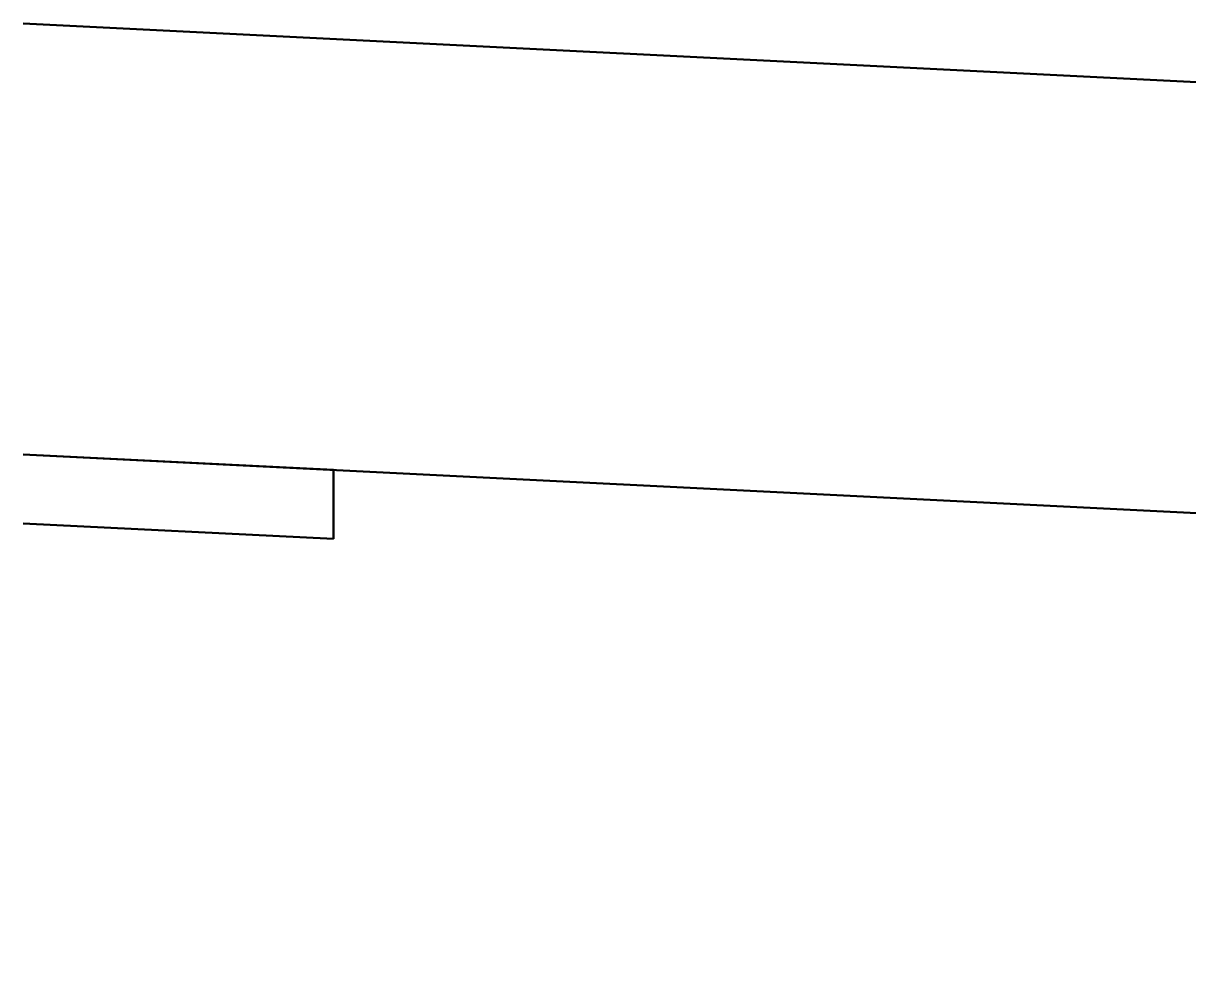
# Model space of a CAD drawing. Header units: metres. Extents: x 10 to 831, y 10 to 584.
# Drawn here: x 30 to 35.41, y 306 to 310.4 of the extents above; entities that cross this region are included whole.
import ezdxf

# ---------------------------------------------------------------- set-up
doc = ezdxf.new("R2010")
doc.units = ezdxf.units.M
doc.layers.add('CUT', color=7, linetype='Continuous', lineweight=50)
doc.layers.add('VIS', color=8, linetype='Continuous', lineweight=13)

msp = doc.modelspace()

# ---------------------------------------------------------------- linework, layer by layer
at = {"layer": 'CUT'}
for p, q in [((78, 308.002), (30, 310.402)), ((31.44, 308.33), (30, 308.402)), ((30, 308.402), (78, 306.002)), ((31.44, 308.01), (31.44, 308.33)), ((30, 308.082), (31.44, 308.01))]:
    msp.add_line(p, q, dxfattribs=at)
at = {"layer": 'VIS'}
for p, q in [((30, 310.4022), (30.0116, 310.4016)), ((30, 310.4022), (30.464, 310.3788)), ((30, 310.4022), (30.1392, 310.3952)), ((30.028, 310.4008), (30, 310.4022)), ((30, 310.4021), (30.1048, 310.3968)), ((30, 310.4021), (30.4568, 310.3792)), ((31.0344, 310.3504), (30, 310.4021)), ((30, 310.4021), (31.5024, 310.3268)), ((30, 310.4021), (30.0836, 310.398)), ((30, 310.4021), (30.1404, 310.3948)), ((30, 310.4021), (30.484, 310.378)), ((30, 310.4021), (30.0796, 310.398)), ((30, 310.402), (30.228, 310.3908)), ((30, 310.402), (30.1592, 310.394)), ((30, 310.402), (78, 308.002)), ((30.44, 310.38), (30, 310.402)), ((30, 310.402), (30.1844, 310.3928)), ((30, 310.402), (30.1756, 310.3932)), ((30, 310.402), (30.0876, 310.3976)), ((30.3028, 310.3868), (30, 310.402)), ((30, 310.402), (30.1084, 310.3964)), ((30.296, 310.3872), (30, 310.402)), ((30.3328, 310.3852), (30, 310.402)), ((30, 310.4019), (30.6624, 310.3688)), ((30, 310.4019), (30.1504, 310.3944)), ((30, 310.4019), (30.1732, 310.3932)), ((30, 310.4019), (30.0364, 310.4)), ((30, 310.4019), (30.0796, 310.398)), ((30, 310.4019), (30.0384, 310.4)), ((30, 310.4019), (30.0296, 310.4004)), ((30, 310.4019), (30.5788, 310.3732)), ((30, 310.4019), (31.1372, 310.3452)), ((30.3112, 310.3864), (30, 310.4019)), ((30, 310.4019), (30.4956, 310.3772)), ((30.0132, 310.4012), (30.2132, 310.3912)), ((30.0156, 310.4012), (31.1156, 310.3464)), ((30.0156, 310.4012), (30.4912, 310.3776)), ((30.2284, 310.3904), (30.0372, 310.4)), ((30.04, 310.4), (30.64, 310.37)), ((30.04, 310.4), (30.64, 310.37)), ((30.5556, 310.3744), (30.0476, 310.3996)), ((30.0496, 310.3996), (30.2496, 310.3896)), ((30.2868, 310.3876), (30.1008, 310.3968)), ((30.722, 310.366), (30.1324, 310.3952)), ((30.146, 310.3948), (30.342, 310.3848)), ((30.3488, 310.3844), (30.1488, 310.3944)), ((30.3508, 310.3844), (30.1532, 310.3944)), ((30.7612, 310.364), (30.162, 310.394)), ((31.1688, 310.3436), (30.1696, 310.3936)), ((30.3852, 310.3828), (30.1852, 310.3928)), ((30.3732, 310.3832), (30.1904, 310.3924)), ((30.196, 310.392), (30.3944, 310.3824)), ((30.2084, 310.3916), (30.6632, 310.3688)), ((30.2168, 310.3912), (30.7252, 310.3656)), ((30.2228, 310.3908), (30.3964, 310.382)), ((30.2284, 310.3904), (30.4192, 310.3812)), ((30.2352, 310.3904), (30.4116, 310.3816)), ((30.4552, 310.3792), (30.2552, 310.3892)), ((30.2756, 310.3884), (30.4436, 310.38)), ((30.284, 310.3876), (30.876, 310.358)), ((30.2868, 310.3876), (30.4732, 310.3784)), ((30.8852, 310.3576), (30.3008, 310.3868)), ((30.4748, 310.3784), (30.322, 310.386)), ((30.3288, 310.3856), (30.9184, 310.356)), ((30.3448, 310.3848), (30.5372, 310.3752)), ((30.346, 310.3848), (30.5268, 310.3756)), ((30.3488, 310.3844), (30.5484, 310.3744)), ((30.3508, 310.3844), (30.5484, 310.3744)), ((30.3616, 310.384), (30.5104, 310.3764)), ((30.362, 310.384), (31.3608, 310.334)), ((30.3692, 310.3836), (31.3684, 310.3336)), ((30.3732, 310.3832), (30.556, 310.3744)), ((30.382, 310.3828), (30.582, 310.3728)), ((30.3852, 310.3828), (30.5852, 310.3728)), ((30.3984, 310.382), (30.5972, 310.372)), ((30.41, 310.3816), (30.61, 310.3716)), ((30.4248, 310.3808), (30.6204, 310.3708)), ((30.5976, 310.372), (30.4248, 310.3808)), ((30.4268, 310.3808), (31.0236, 310.3508)), ((30.4304, 310.3804), (30.6248, 310.3708)), ((30.6048, 310.3716), (30.4368, 310.38)), ((30.4464, 310.3796), (30.9948, 310.3524)), ((30.4552, 310.3792), (30.6552, 310.3692)), ((30.4636, 310.3788), (30.6572, 310.3692)), ((30.4652, 310.3788), (31.4656, 310.3288)), ((30.6612, 310.3688), (30.4712, 310.3784)), ((30.4748, 310.3784), (30.6276, 310.3708)), ((30.496, 310.3772), (30.6512, 310.3696)), ((30.5016, 310.3768), (30.7008, 310.3668)), ((31.3328, 310.3352), (30.5108, 310.3764)), ((30.7204, 310.366), (30.5252, 310.3756)), ((30.5344, 310.3752), (30.7312, 310.3656)), ((30.5348, 310.3752), (30.7004, 310.3668)), ((30.5464, 310.3748), (30.7008, 310.3668)), ((30.5748, 310.3732), (30.7544, 310.3644)), ((30.5792, 310.3732), (31.6028, 310.322)), ((30.5836, 310.3728), (31.1784, 310.3432)), ((30.784, 310.3628), (30.5844, 310.3728)), ((30.5976, 310.372), (30.7704, 310.3636)), ((30.5996, 310.372), (31.1976, 310.342)), ((30.6048, 310.3716), (30.7728, 310.3632)), ((30.6188, 310.3712), (31.0984, 310.3472)), ((30.64, 310.37), (30.8308, 310.3604)), ((30.6612, 310.3688), (30.8512, 310.3596)), ((30.6752, 310.3684), (31.4968, 310.3272)), ((30.7172, 310.366), (30.9168, 310.356)), ((30.7204, 310.366), (30.916, 310.3564)), ((30.7356, 310.3652), (31.734, 310.3152)), ((30.7496, 310.3644), (30.9496, 310.3544)), ((30.948, 310.3544), (30.7696, 310.3636)), ((30.784, 310.3628), (30.984, 310.3528)), ((30.9528, 310.3544), (30.7956, 310.3624)), ((30.7988, 310.362), (31.3704, 310.3336)), ((30.9924, 310.3524), (30.8012, 310.362)), ((31.7932, 310.3124), (30.8016, 310.362)), ((30.8068, 310.3616), (31.342, 310.3348)), ((30.9668, 310.3536), (30.8084, 310.3616)), ((30.8176, 310.3612), (30.974, 310.3532)), ((31.0116, 310.3516), (30.8412, 310.36)), ((30.844, 310.3596), (31.444, 310.33)), ((31.0316, 310.3504), (30.8456, 310.3596)), ((30.85, 310.3596), (31.05, 310.3496)), ((30.8604, 310.3588), (31.0044, 310.3516)), ((30.9172, 310.356), (31.502, 310.3268)), ((30.93, 310.3556), (31.5176, 310.326)), ((30.9396, 310.3552), (31.1156, 310.3464)), ((30.9464, 310.3548), (31.544, 310.3248)), ((30.9472, 310.3548), (31.1152, 310.3464)), ((30.9476, 310.3548), (31.1092, 310.3464)), ((31.1476, 310.3448), (30.948, 310.3548)), ((30.948, 310.3544), (31.1268, 310.3456)), ((30.9528, 310.3544), (31.11, 310.3464)), ((30.9668, 310.3536), (31.1256, 310.3456)), ((31.1848, 310.3428), (30.9848, 310.3528)), ((30.9924, 310.3524), (31.1832, 310.3428)), ((31, 310.352), (31.9912, 310.3024)), ((31.0116, 310.3516), (31.1824, 310.3428)), ((31.0316, 310.3504), (31.218, 310.3412)), ((31.2552, 310.3392), (31.0552, 310.3492)), ((31.2336, 310.3404), (31.064, 310.3488)), ((31.0692, 310.3484), (31.25, 310.3396)), ((31.2696, 310.3384), (31.076, 310.348)), ((31.2888, 310.3376), (31.116, 310.3464)), ((31.1476, 310.3448), (31.3472, 310.3348)), ((31.154, 310.3444), (31.722, 310.316)), ((31.3244, 310.3356), (31.1636, 310.344)), ((31.1812, 310.3428), (31.3812, 310.3328)), ((31.1848, 310.3428), (31.7748, 310.3132)), ((31.1848, 310.3428), (31.3844, 310.3328)), ((31.1932, 310.3424), (31.392, 310.3324)), ((31.1968, 310.342), (31.3624, 310.334)), ((31.2076, 310.3416), (31.4032, 310.332)), ((31.2088, 310.3416), (31.4032, 310.332)), ((31.2128, 310.3412), (31.4128, 310.3312)), ((31.7864, 310.3128), (31.2332, 310.3404)), ((31.2336, 310.3404), (31.4028, 310.332)), ((31.2384, 310.34), (31.432, 310.3304)), ((31.3916, 310.3324), (31.2388, 310.34)), ((31.2544, 310.3392), (31.4032, 310.332)), ((31.264, 310.3388), (31.4372, 310.33)), ((31.2696, 310.3384), (31.4636, 310.3288)), ((31.2772, 310.338), (31.4484, 310.3296)), ((31.4848, 310.3276), (31.2852, 310.3376)), ((31.4692, 310.3284), (31.2864, 310.3376)), ((31.2888, 310.3376), (31.4616, 310.3288)), ((31.33, 310.3356), (32.0808, 310.298)), ((31.5364, 310.3252), (31.3388, 310.3352)), ((31.3856, 310.3328), (31.5836, 310.3228)), ((31.3916, 310.3324), (31.5448, 310.3248)), ((31.592, 310.3224), (31.3932, 310.3324)), ((31.4176, 310.3312), (31.9704, 310.3036)), ((31.4216, 310.3308), (31.6116, 310.3216)), ((31.4268, 310.3308), (33.6204, 310.2208)), ((32.0276, 310.3008), (31.4276, 310.3308)), ((31.4288, 310.3304), (31.5844, 310.3228)), ((31.436, 310.3304), (35.034, 310.1504)), ((31.4452, 310.3296), (34.3892, 310.1824)), ((31.6568, 310.3192), (31.4568, 310.3292)), ((31.8832, 310.308), (31.4588, 310.3292)), ((31.4692, 310.3284), (31.652, 310.3196)), ((31.472, 310.3284), (31.6264, 310.3208)), ((31.4848, 310.3276), (31.6844, 310.3176)), ((31.4988, 310.3272), (31.6912, 310.3176)), ((31.502, 310.3268), (32.1012, 310.2968)), ((31.5156, 310.3264), (31.7156, 310.3164)), ((31.5364, 310.3252), (31.734, 310.3152)), ((31.5456, 310.3248), (32.4208, 310.2808)), ((31.5644, 310.3236), (33.702, 310.2168)), ((31.756, 310.3144), (31.5652, 310.3236)), ((31.5716, 310.3236), (32.1712, 310.2936)), ((31.592, 310.3224), (31.7908, 310.3124)), ((31.6096, 310.3216), (32.2092, 310.2916)), ((31.6128, 310.3212), (31.7808, 310.3128)), ((31.7772, 310.3132), (31.6176, 310.3212)), ((31.6192, 310.3212), (31.7872, 310.3128)), ((31.6276, 310.3208), (32.2276, 310.2908)), ((31.652, 310.3192), (31.8316, 310.3104)), ((31.6568, 310.3192), (31.8568, 310.3092)), ((31.6628, 310.3188), (32.2628, 310.2888)), ((31.696, 310.3172), (31.8952, 310.3072)), ((31.8928, 310.3072), (31.6976, 310.3172)), ((31.716, 310.316), (31.9132, 310.3064)), ((31.7244, 310.3156), (32.1792, 310.2932)), ((31.9112, 310.3064), (31.7416, 310.3148)), ((31.9468, 310.3048), (31.7468, 310.3148)), ((31.756, 310.3144), (31.9472, 310.3048)), ((31.9184, 310.306), (31.7596, 310.314)), ((31.7732, 310.3132), (31.9712, 310.3036)), ((31.7772, 310.3132), (31.9368, 310.3052)), ((31.984, 310.3028), (31.784, 310.3128)), ((31.7864, 310.3128), (31.9772, 310.3032)), ((31.7924, 310.3124), (31.9732, 310.3032)), ((31.9796, 310.3032), (31.8072, 310.3116)), ((31.8496, 310.3096), (32.296, 310.2872)), ((32.0032, 310.302), (31.8504, 310.3096)), ((31.8588, 310.3092), (32.0244, 310.3008)), ((32.0536, 310.2992), (31.8588, 310.3092)), ((31.8632, 310.3088), (32.4552, 310.2792)), ((31.8928, 310.3072), (32.088, 310.2976)), ((31.8976, 310.3072), (32.0576, 310.2992)), ((31.9092, 310.3064), (32.4576, 310.2792)), ((31.9112, 310.3064), (32.4196, 310.2812)), ((31.9156, 310.3064), (32.0768, 310.298)), ((33.9308, 310.2056), (31.9172, 310.306)), ((31.9184, 310.306), (32.0768, 310.298)), ((31.9468, 310.3048), (32.1464, 310.2948)), ((31.9484, 310.3044), (32.148, 310.2944)), ((31.958, 310.304), (32.1312, 310.2956)), ((31.9796, 310.3032), (32.1524, 310.2944)), ((31.9808, 310.3028), (32.1804, 310.2928)), ((31.984, 310.3028), (32.184, 310.2928)), ((31.9872, 310.3028), (32.1816, 310.2928)), ((31.9964, 310.302), (32.1724, 310.2932)), ((32.0032, 310.302), (32.156, 310.2944)), ((32.0124, 310.3012), (32.2124, 310.2912)), ((32.0128, 310.3012), (32.2064, 310.2916)), ((32.0176, 310.3012), (32.6144, 310.2712)), ((32.0416, 310.3), (32.188, 310.2928)), ((32.0892, 310.2976), (32.552, 310.2744)), ((32.6864, 310.2676), (32.0968, 310.2972)), ((32.1056, 310.2968), (32.3016, 310.2868)), ((32.1784, 310.2932), (32.3768, 310.2832)), ((32.3872, 310.2828), (32.1884, 310.2924)), ((32.194, 310.2924), (32.792, 310.2624)), ((32.3756, 310.2832), (32.2052, 310.2916)), ((32.2156, 310.2912), (33.0012, 310.252)), ((32.2524, 310.2892), (33.25, 310.2396)), ((32.4556, 310.2792), (32.2556, 310.2892)), ((32.268, 310.2888), (32.4604, 310.2788)), ((32.2912, 310.2876), (32.4592, 310.2792)), ((32.2932, 310.2872), (32.8828, 310.258)), ((32.304, 310.2868), (32.8172, 310.2612)), ((43.4832, 309.728), (32.3076, 310.2868)), ((32.5476, 310.2748), (32.3504, 310.2844)), ((32.3616, 310.284), (32.5172, 310.276)), ((32.3756, 310.2832), (32.5464, 310.2748)), ((32.3792, 310.2832), (32.5356, 310.2752)), ((32.3812, 310.2828), (32.5768, 310.2732)), ((32.5652, 310.2736), (32.3824, 310.2828)), ((32.386, 310.2828), (32.5848, 310.2728)), ((32.3872, 310.2828), (32.586, 310.2728)), ((32.5524, 310.2744), (32.394, 310.2824)), ((32.444, 310.2796), (32.644, 310.2696)), ((32.4556, 310.2792), (32.6556, 310.2692)), ((32.4764, 310.278), (33.0608, 310.2488)), ((32.4924, 310.2772), (32.6916, 310.2676)), ((32.504, 310.2768), (33.0952, 310.2472)), ((32.5152, 310.2764), (32.696, 310.2672)), ((32.5208, 310.276), (32.6864, 310.2676)), ((32.7216, 310.266), (32.524, 310.2756)), ((32.54, 310.2752), (33.1376, 310.2452)), ((32.7456, 310.2648), (32.546, 310.2748)), ((32.5524, 310.2744), (32.7108, 310.2664)), ((32.5652, 310.2736), (32.748, 310.2648)), ((32.7736, 310.2632), (32.5736, 310.2732)), ((32.6264, 310.2708), (32.7728, 310.2632)), ((33.24, 310.24), (32.64, 310.27)), ((32.652, 310.2692), (32.8256, 310.2608)), ((32.8572, 310.2592), (32.6572, 310.2692)), ((32.6708, 310.2684), (32.8436, 310.26)), ((32.7004, 310.2668), (32.8768, 310.258)), ((32.7036, 310.2668), (33.2752, 310.2384)), ((32.7136, 310.2664), (32.9132, 310.2564)), ((32.7216, 310.266), (32.9192, 310.256)), ((32.7292, 310.2656), (32.9088, 310.2564)), ((32.7424, 310.2648), (32.8912, 310.2576)), ((32.7456, 310.2648), (32.9452, 310.2548)), ((32.7472, 310.2648), (32.9472, 310.2548)), ((32.758, 310.264), (33.3476, 310.2348)), ((32.9276, 310.2556), (32.7584, 310.264)), ((32.7656, 310.2636), (32.96, 310.254)), ((32.92, 310.256), (32.7672, 310.2636)), ((33.2528, 310.2392), (32.7708, 310.2636)), ((32.7736, 310.2632), (32.9732, 310.2532)), ((32.78, 310.2628), (32.98, 310.2532)), ((33.3048, 310.2368), (32.8116, 310.2616)), ((32.8316, 310.2604), (33.5824, 310.2228)), ((32.84, 310.26), (33.44, 310.23)), ((32.84, 310.26), (33.44, 310.23)), ((33.0352, 310.2504), (32.8428, 310.26)), ((32.85, 310.2596), (33.05, 310.2496)), ((32.8536, 310.2592), (33.3548, 310.2344)), ((32.8568, 310.2592), (33.0168, 310.2512)), ((32.8572, 310.2592), (33.0572, 310.2492)), ((33.0652, 310.2488), (32.8696, 310.2584)), ((32.8832, 310.258), (33.0448, 310.2496)), ((32.8892, 310.2576), (33.0852, 310.2476)), ((32.92, 310.256), (33.0728, 310.2484)), ((32.9276, 310.2556), (33.0972, 310.2472)), ((32.9324, 310.2552), (33.1236, 310.246)), ((32.9372, 310.2552), (33.6956, 310.2172)), ((32.9624, 310.254), (33.1604, 310.244)), ((32.9632, 310.254), (33.1312, 310.2456)), ((32.976, 310.2532), (33.4688, 310.2284)), ((32.9836, 310.2528), (33.1392, 310.2452)), ((33.1824, 310.2428), (32.9836, 310.2528)), ((33.2068, 310.2416), (33.0132, 310.2512)), ((33.0148, 310.2512), (33.1692, 310.2436)), ((33.1876, 310.2428), (33.0208, 310.2508)), ((33.0352, 310.2504), (33.2276, 310.2408)), ((33.0372, 310.25), (33.2296, 310.2404)), ((33.2556, 310.2392), (33.0556, 310.2492)), ((33.0652, 310.2488), (33.2604, 310.2388)), ((33.63, 310.2204), (33.0768, 310.248)), ((33.0812, 310.248), (33.2808, 310.238)), ((33.0992, 310.2472), (33.698, 310.2172)), ((33.3228, 310.236), (33.1328, 310.2452)), ((33.1732, 310.2432), (35.2188, 310.1412)), ((33.1812, 310.2428), (33.38, 310.2328)), ((33.1824, 310.2428), (33.3812, 310.2328)), ((33.2068, 310.2416), (33.4008, 310.232)), ((33.2088, 310.2416), (33.4088, 310.2316)), ((33.2116, 310.2416), (33.358, 310.234)), ((33.212, 310.2412), (33.412, 310.2312)), ((33.2384, 310.24), (33.4192, 310.2312)), ((33.2556, 310.2392), (33.4556, 310.2292)), ((33.2612, 310.2388), (33.8144, 310.2112)), ((33.304, 310.2368), (34.1956, 310.1924)), ((33.3164, 310.236), (33.4728, 310.2284)), ((33.3228, 310.236), (33.5128, 310.2264)), ((33.3376, 310.2352), (33.7844, 310.2128)), ((33.5444, 310.2248), (33.3448, 310.2348)), ((33.5036, 310.2268), (33.3452, 310.2348)), ((33.346, 310.2348), (33.5196, 310.226)), ((33.3676, 310.2336), (33.566, 310.2236)), ((33.3716, 310.2336), (33.9204, 310.206)), ((33.5312, 310.2256), (33.3784, 310.2332)), ((33.582, 310.2228), (33.382, 310.2328)), ((33.4268, 310.2308), (34.374, 310.1832)), ((34.0272, 310.2008), (33.4276, 310.2308)), ((33.6056, 310.2216), (33.436, 310.2304)), ((33.442, 310.23), (34.0344, 310.2004)), ((33.4476, 310.2296), (33.986, 310.2028)), ((33.6612, 310.2188), (33.4784, 310.228)), ((33.5036, 310.2268), (33.662, 310.2188)), ((33.5124, 310.2264), (33.712, 310.2164)), ((33.514, 310.2264), (33.6796, 310.218)), ((33.5312, 310.2256), (33.684, 310.218)), ((33.5316, 310.2256), (34.53, 310.1756)), ((33.544, 310.2248), (33.7384, 310.2152)), ((33.5444, 310.2248), (33.7444, 310.2148)), ((33.5464, 310.2248), (33.746, 310.2148)), ((33.5552, 310.2244), (33.7508, 310.2144)), ((33.7396, 310.2152), (33.5692, 310.2236)), ((33.57, 310.2236), (34.1692, 310.1936)), ((33.582, 310.2228), (33.7816, 310.2128)), ((33.6056, 310.2216), (33.7748, 310.2132)), ((33.6088, 310.2216), (34.2052, 310.1916)), ((33.6276, 310.2208), (34.2272, 310.1908)), ((33.8256, 310.2108), (33.634, 310.2204)), ((33.6352, 310.2204), (33.8032, 310.212)), ((33.6504, 310.2196), (33.8504, 310.2096)), ((33.6612, 310.2188), (33.8436, 310.21)), ((33.6632, 310.2188), (34.2636, 310.1888)), ((33.6664, 310.2188), (35.0668, 310.1488)), ((33.6728, 310.2184), (33.844, 310.2096)), ((33.686, 310.2176), (33.8832, 310.208)), ((33.6868, 310.2176), (33.886, 310.2076)), ((33.9072, 310.2068), (33.7096, 310.2164)), ((33.7396, 310.2152), (33.9104, 310.2064)), ((33.7572, 310.214), (33.9332, 310.2052)), ((34.3576, 310.184), (33.758, 310.214)), ((33.9776, 310.2032), (33.7788, 310.2132)), ((33.9824, 310.2028), (33.7828, 310.2128)), ((33.7964, 310.212), (33.9428, 310.2048)), ((33.816, 310.2112), (34.2956, 310.1872)), ((33.8256, 310.2108), (34.0168, 310.2012)), ((33.8512, 310.2096), (34.0124, 310.2012)), ((35.9408, 310.1048), (33.8708, 310.2084)), ((33.9072, 310.2068), (34.1048, 310.1968)), ((33.9164, 310.206), (34.072, 310.1984)), ((33.9404, 310.2048), (34.0948, 310.1972)), ((33.9448, 310.2048), (35.26, 310.1392)), ((33.9492, 310.2044), (34.1428, 310.1948)), ((33.958, 310.204), (34.5572, 310.174)), ((33.9616, 310.204), (34.1424, 310.1948)), ((33.966, 310.2036), (34.9648, 310.1536)), ((33.9764, 310.2032), (34.1752, 310.1932)), ((33.9776, 310.2032), (34.1764, 310.1932)), ((33.9824, 310.2028), (34.1824, 310.1928)), ((34.1648, 310.1936), (33.986, 310.2028)), ((33.996, 310.2024), (34.8708, 310.1584)), ((34.0116, 310.2016), (34.1712, 310.1936)), ((34.0352, 310.2004), (34.6196, 310.1712)), ((34.2372, 310.19), (34.042, 310.2)), ((34.044, 310.1996), (34.244, 310.1896)), ((34.0576, 310.1992), (34.2576, 310.1892)), ((34.0592, 310.1992), (36.1288, 310.0956)), ((34.2576, 310.1892), (34.0612, 310.1988)), ((34.0648, 310.1988), (34.2608, 310.1888)), ((34.0788, 310.198), (34.27, 310.1884)), ((34.2788, 310.188), (34.0792, 310.198)), ((34.1292, 310.1956), (36.5516, 310.0744)), ((34.1332, 310.1952), (34.3324, 310.1852)), ((34.3436, 310.1848), (34.144, 310.1948)), ((34.1516, 310.1944), (34.3496, 310.1844)), ((34.1608, 310.194), (34.3588, 310.184)), ((34.1648, 310.1936), (34.3432, 310.1848)), ((34.7652, 310.1636), (34.1656, 310.1936)), ((34.176, 310.1932), (34.3416, 310.1848)), ((34.3812, 310.1828), (34.1816, 310.1928)), ((34.1876, 310.1928), (34.7856, 310.1628)), ((34.1912, 310.1924), (34.3832, 310.1828)), ((34.3908, 310.1824), (34.196, 310.192)), ((34.2308, 310.1904), (34.3796, 310.1832)), ((34.2372, 310.19), (34.4328, 310.1804)), ((34.4096, 310.1816), (34.2524, 310.1892)), ((34.2576, 310.1892), (34.454, 310.1792)), ((34.2788, 310.188), (34.4784, 310.178)), ((34.448, 310.1796), (34.2952, 310.1872)), ((34.4548, 310.1792), (34.2964, 310.1872)), ((34.3072, 310.1868), (34.4752, 310.1784)), ((34.3224, 310.186), (34.5168, 310.176)), ((34.3336, 310.1852), (35.0844, 310.1476)), ((34.3376, 310.1852), (34.5332, 310.1752)), ((34.3436, 310.1848), (34.5432, 310.1748)), ((34.3452, 310.1848), (34.5452, 310.1748)), ((34.3812, 310.1828), (34.5812, 310.1728)), ((34.3816, 310.1828), (34.5276, 310.1756)), ((34.3872, 310.1828), (34.5608, 310.174)), ((34.4084, 310.1816), (35.008, 310.1516)), ((34.4096, 310.1816), (34.5668, 310.1736)), ((34.4116, 310.1816), (34.6116, 310.1716)), ((34.4156, 310.1812), (35.2016, 310.142)), ((34.448, 310.1796), (34.6008, 310.172)), ((34.4504, 310.1796), (34.6504, 310.1696)), ((34.622, 310.1708), (34.4528, 310.1792)), ((34.4536, 310.1792), (35.2116, 310.1416)), ((34.4548, 310.1792), (34.6132, 310.1712)), ((34.456, 310.1792), (34.656, 310.1692)), ((34.4616, 310.1788), (34.6376, 310.17)), ((34.4832, 310.178), (34.6824, 310.168)), ((34.4964, 310.1772), (34.9804, 310.1528)), ((34.5248, 310.1756), (34.7044, 310.1668)), ((34.5576, 310.174), (35.0204, 310.1508)), ((34.7572, 310.164), (34.5744, 310.1732)), ((34.782, 310.1628), (34.582, 310.1728)), ((34.6084, 310.1716), (35.1796, 310.1432)), ((34.622, 310.1708), (34.7916, 310.1624)), ((34.86, 310.1592), (34.6992, 310.1672)), ((34.7104, 310.1664), (34.91, 310.1564)), ((34.724, 310.166), (34.9176, 310.156)), ((34.724, 310.1656), (35.314, 310.1364)), ((34.7572, 310.164), (35.3052, 310.1368)), ((34.7752, 310.1632), (35.2548, 310.1392)), ((34.782, 310.1628), (34.9816, 310.1528)), ((35.2768, 310.138), (34.7836, 310.1628)), ((34.8344, 310.1604), (35.3832, 310.1328)), ((34.838, 310.16), (35.0036, 310.152)), ((34.8488, 310.1596), (35.0444, 310.1496)), ((34.8496, 310.1596), (35.0048, 310.1516)), ((34.868, 310.1584), (35.0652, 310.1488)), ((34.878, 310.158), (35.0344, 310.1504)), ((35.0924, 310.1472), (34.8952, 310.1572)), ((35.0592, 310.1492), (34.9064, 310.1568)), ((35.0892, 310.1476), (34.9168, 310.156)), ((35.4736, 310.1284), (34.9204, 310.156)), ((35.0888, 310.1476), (34.9304, 310.1556)), ((35.1424, 310.1448), (34.9428, 310.1548)), ((34.948, 310.1548), (35.4412, 310.13)), ((35.1444, 310.1448), (34.9504, 310.1544)), ((34.9604, 310.154), (35.1524, 310.1444)), ((34.9664, 310.1536), (35.1128, 310.1464)), ((34.9744, 310.1532), (35.5632, 310.124)), ((35.17, 310.1436), (34.9752, 310.1532)), ((34.9792, 310.1532), (35.1472, 310.1448)), ((35.1808, 310.1428), (34.9808, 310.1528)), ((35.0212, 310.1508), (35.6136, 310.1212)), ((35.24, 310.14), (35.04, 310.15)), ((35.042, 310.15), (35.2128, 310.1412)), ((35.256, 310.1392), (35.056, 310.1492)), ((35.0592, 310.1492), (35.212, 310.1412)), ((35.0812, 310.148), (35.2548, 310.1392)), ((35.0888, 310.1476), (35.2476, 310.1396)), ((35.0892, 310.1476), (35.262, 310.1388)), ((35.0924, 310.1472), (35.29, 310.1376)), ((35.0952, 310.1472), (35.2936, 310.1372)), ((35.0956, 310.1472), (35.6944, 310.1172)), ((35.1004, 310.1468), (35.2952, 310.1372)), ((35.1048, 310.1468), (35.658, 310.1192)), ((35.3072, 310.1368), (35.11, 310.1464)), ((35.1236, 310.146), (35.2724, 310.1384)), ((35.2996, 310.1372), (35.1304, 310.1456)), ((35.1424, 310.1448), (35.3424, 310.1348)), ((35.1444, 310.1448), (35.338, 310.1352)), ((36.1548, 310.0944), (35.1636, 310.144)), ((35.1692, 310.1436), (35.368, 310.1336)), ((35.3672, 310.1336), (35.1708, 310.1436)), ((35.1808, 310.1428), (35.3804, 310.1328)), ((35.1996, 310.142), (35.796, 310.112)), ((35.2116, 310.1416), (35.4112, 310.1316)), ((35.4096, 310.1316), (35.2144, 310.1412)), ((35.2252, 310.1408), (35.4164, 310.1312)), ((35.24, 310.14), (35.84, 310.11)), ((35.24, 310.14), (35.84, 310.11)), ((35.2444, 310.1396), (35.8444, 310.1096)), ((35.256, 310.1392), (35.456, 310.1292)), ((35.4448, 310.1296), (35.274, 310.1384)), ((35.2996, 310.1372), (35.4692, 310.1284)), ((35.3072, 310.1368), (35.5044, 310.1268)), ((35.3408, 310.1348), (35.5388, 310.1252)), ((35.35, 310.1344), (35.5484, 310.1244)), ((35.3616, 310.134), (36.7496, 310.0644)), ((30.428, 308.3808), (30, 308.4022)), ((30, 308.4022), (30.0832, 308.398)), ((30, 308.4022), (30.1076, 308.3968)), ((30.41, 308.3816), (30, 308.4021)), ((30.0412, 308.4), (30, 308.4021)), ((31.1632, 308.344), (30, 308.4021)), ((30.4196, 308.3812), (30, 308.4021)), ((30.7292, 308.3656), (30, 308.4021)), ((30.3616, 308.384), (30, 308.4021)), ((33.2, 308.242), (30, 308.4021)), ((30.0252, 308.4008), (30, 308.4021)), ((30.0252, 308.4008), (30, 308.4021)), ((31.44, 308.33), (30, 308.402)), ((31.44, 308.33), (30, 308.402)), ((30.3752, 308.3832), (30, 308.402)), ((30.356, 308.3844), (30, 308.402)), ((30.146, 308.3948), (30, 308.402)), ((30.9384, 308.3552), (30, 308.402)), ((30, 308.402), (78, 306.002)), ((30.44, 308.38), (30, 308.402)), ((30, 308.402), (30.0876, 308.3976)), ((30.0568, 308.3992), (30, 308.402)), ((30.0156, 308.4012), (30, 308.402)), ((30, 308.402), (30.5784, 308.3732)), ((30.4244, 308.3808), (30, 308.402)), ((30.0132, 308.4012), (30, 308.4019)), ((30.7252, 308.3656), (30, 308.4019)), ((30.7012, 308.3668), (30, 308.4019)), ((30.5924, 308.3724), (30, 308.4019)), ((30.5848, 308.3728), (30, 308.4019)), ((30.0052, 308.4016), (30, 308.4019)), ((30.4248, 308.3808), (30, 308.4019)), ((30.1568, 308.394), (30, 308.4019)), ((33.7384, 308.2152), (30, 308.4019)), ((30, 308.4019), (30.2304, 308.3904)), ((30, 308.4019), (30.0368, 308.4)), ((30.3564, 308.384), (30, 308.4018)), ((30, 308.4018), (30.556, 308.374)), ((30.5996, 308.372), (30.0016, 308.402)), ((30.0156, 308.4012), (30.1744, 308.3932)), ((30.0252, 308.4008), (30.2252, 308.3908)), ((30.0252, 308.4008), (30.2244, 308.3908)), ((30.028, 308.4004), (30.628, 308.3708)), ((30.04, 308.4), (30.64, 308.37)), ((30.04, 308.4), (30.64, 308.37)), ((30.608, 308.3716), (30.0556, 308.3992)), ((30.8148, 308.3612), (30.0568, 308.3992)), ((30.26, 308.3888), (30.0616, 308.3988)), ((30.6788, 308.368), (30.0864, 308.3976)), ((30.722, 308.366), (30.1324, 308.3952)), ((30.2864, 308.3876), (30.1404, 308.3948)), ((30.3448, 308.3848), (30.1528, 308.3944)), ((30.9584, 308.354), (30.1728, 308.3932)), ((30.3756, 308.3832), (30.1756, 308.3932)), ((31.004, 308.3516), (30.1824, 308.3928)), ((30.3732, 308.3832), (30.1904, 308.3924)), ((30.3984, 308.382), (30.1996, 308.392)), ((30.234, 308.3904), (30.396, 308.3824)), ((30.4304, 308.3804), (30.2356, 308.3904)), ((30.44, 308.38), (30.24, 308.39)), ((30.4552, 308.3792), (30.2552, 308.3892)), ((30.4568, 308.3792), (30.2564, 308.3892)), ((30.26, 308.3888), (30.4584, 308.3792)), ((30.812, 308.3616), (30.2636, 308.3888)), ((30.4636, 308.3788), (30.27, 308.3884)), ((30.4296, 308.3804), (30.2768, 308.388)), ((30.5016, 308.3768), (30.3028, 308.3868)), ((30.3288, 308.3856), (30.9184, 308.356)), ((30.5344, 308.3752), (30.3372, 308.3852)), ((30.496, 308.3772), (30.3404, 308.3848)), ((30.3468, 308.3848), (31.1684, 308.3436)), ((30.5348, 308.3752), (30.3692, 308.3836)), ((30.3732, 308.3832), (30.556, 308.3744)), ((30.5836, 308.3728), (30.3856, 308.3828)), ((30.5556, 308.3744), (30.3864, 308.3828)), ((30.8548, 308.3592), (30.392, 308.3824)), ((30.584, 308.3728), (30.3992, 308.382)), ((30.3992, 308.382), (30.598, 308.372)), ((30.4016, 308.382), (33.7996, 308.212)), ((30.4552, 308.3792), (30.6552, 308.3692)), ((30.9384, 308.3552), (30.4588, 308.3792)), ((33.8004, 308.212), (30.464, 308.3788)), ((30.7172, 308.366), (30.5176, 308.376)), ((30.7076, 308.3668), (30.5268, 308.3756)), ((30.53, 308.3756), (30.7292, 308.3656)), ((31.5344, 308.3252), (30.536, 308.3752)), ((30.5556, 308.3744), (30.7252, 308.3656)), ((31.57, 308.3236), (30.5764, 308.3732)), ((30.7764, 308.3632), (30.5768, 308.3732)), ((31.18, 308.3432), (30.6084, 308.3716)), ((30.8132, 308.3612), (30.6132, 308.3712)), ((31.6656, 308.3188), (30.6652, 308.3688)), ((31.2172, 308.3412), (30.6708, 308.3684)), ((30.8452, 308.3596), (30.6936, 308.3672)), ((30.8716, 308.3584), (30.7252, 308.3656)), ((30.934, 308.3552), (30.7544, 308.3644)), ((31.2772, 308.338), (30.764, 308.364)), ((31.5752, 308.3232), (30.7828, 308.3628)), ((30.9476, 308.3548), (30.7864, 308.3628)), ((31.2544, 308.3392), (30.808, 308.3616)), ((30.9668, 308.3536), (30.8084, 308.3616)), ((30.8452, 308.3596), (30.9968, 308.352)), ((31.0536, 308.3492), (30.8552, 308.3592)), ((30.8852, 308.3576), (31.0796, 308.348)), ((31.112, 308.3464), (30.92, 308.356)), ((31.114, 308.3464), (30.922, 308.356)), ((31.4288, 308.3304), (30.9624, 308.354)), ((30.9668, 308.3536), (31.1256, 308.3456)), ((31.9716, 308.3036), (30.9724, 308.3532)), ((31.9712, 308.3036), (30.9884, 308.3524)), ((31.1932, 308.3424), (30.9944, 308.3524)), ((31.1944, 308.3424), (30.9956, 308.3524)), ((31.2076, 308.3416), (31.012, 308.3516)), ((31.2104, 308.3416), (31.0128, 308.3512)), ((31.2088, 308.3416), (31.014, 308.3512)), ((32.2456, 308.2896), (31.0208, 308.3508)), ((31.1968, 308.342), (31.0312, 308.3504)), ((31.0536, 308.3492), (31.252, 308.3392)), ((31.2336, 308.3404), (31.064, 308.3488)), ((31.696, 308.3172), (31.0988, 308.3472)), ((31.3216, 308.336), (31.1256, 308.3456)), ((31.7076, 308.3168), (31.126, 308.3456)), ((31.3244, 308.3356), (31.1392, 308.3452)), ((31.3448, 308.3348), (31.1456, 308.3448)), ((31.3776, 308.3332), (31.1796, 308.3432)), ((31.7276, 308.3156), (31.186, 308.3428)), ((31.3856, 308.3328), (31.1872, 308.3428)), ((31.3456, 308.3348), (31.1932, 308.3424)), ((31.2052, 308.3416), (31.3672, 308.3336)), ((31.2336, 308.3404), (31.4028, 308.332)), ((31.4672, 308.3288), (31.274, 308.3384)), ((31.2848, 308.3376), (31.8632, 308.3088)), ((31.4692, 308.3284), (31.2864, 308.3376)), ((31.452, 308.3292), (31.3004, 308.3368)), ((31.4564, 308.3292), (31.3104, 308.3364)), ((31.9152, 308.3064), (31.316, 308.336)), ((31.472, 308.3284), (31.3176, 308.336)), ((31.5204, 308.326), (31.3216, 308.336)), ((31.954, 308.3044), (31.3548, 308.3344)), ((31.5552, 308.3244), (31.3552, 308.3344)), ((33.1592, 308.244), (31.3608, 308.334)), ((31.3664, 308.3336), (31.5472, 308.3248)), ((31.974, 308.3032), (31.3744, 308.3332)), ((31.5744, 308.3232), (31.3748, 308.3332)), ((31.6096, 308.3216), (31.4096, 308.3316)), ((31.6148, 308.3212), (31.4148, 308.3312)), ((31.8976, 308.3072), (31.418, 308.3312)), ((31.6252, 308.3208), (31.4252, 308.3308)), ((31.44, 308.33), (31.44, 308.33)), ((31.44, 308.01), (31.44, 308.33)), ((31.44, 308.01), (31.44, 308.33)), ((32.0416, 308.3), (31.4412, 308.33)), ((31.6012, 308.322), (31.4428, 308.33)), ((31.6192, 308.3212), (31.4512, 308.3296)), ((31.452, 308.3292), (31.6036, 308.322)), ((31.4672, 308.3288), (31.6604, 308.3188)), ((31.4692, 308.3284), (31.652, 308.3196)), ((32.0112, 308.3016), (31.4724, 308.3284)), ((31.9304, 308.3056), (31.48, 308.328)), ((31.5068, 308.3268), (31.7068, 308.3168)), ((31.716, 308.316), (31.5192, 308.326)), ((31.5204, 308.326), (31.7188, 308.316)), ((31.7132, 308.3164), (31.5288, 308.3256)), ((31.5552, 308.3244), (31.7548, 308.3144)), ((32.0276, 308.3008), (31.5728, 308.3232)), ((31.5744, 308.3232), (31.7744, 308.3132)), ((31.7732, 308.3132), (31.5748, 308.3232)), ((31.6012, 308.322), (31.7596, 308.314)), ((31.7924, 308.3124), (31.6116, 308.3216)), ((31.6252, 308.3208), (31.8248, 308.3108)), ((32.258, 308.2892), (31.6656, 308.3188)), ((31.8792, 308.308), (31.6796, 308.318)), ((31.8588, 308.3092), (31.6932, 308.3172)), ((31.8496, 308.3096), (31.7008, 308.3168)), ((32.2748, 308.2884), (31.726, 308.3156)), ((31.9156, 308.3064), (31.7544, 308.3144)), ((31.9752, 308.3032), (31.7756, 308.3132)), ((31.9884, 308.3024), (31.7896, 308.3124)), ((31.9872, 308.3028), (31.7924, 308.3124)), ((32.262, 308.2888), (31.804, 308.312)), ((31.8068, 308.3116), (31.9832, 308.3028)), ((32.0124, 308.3012), (31.8128, 308.3112)), ((32.4276, 308.2808), (31.8276, 308.3108)), ((31.8792, 308.308), (32.0788, 308.298)), ((32.0648, 308.2988), (31.8796, 308.308)), ((32.3616, 308.284), (31.8952, 308.3072)), ((32.0416, 308.3), (31.8952, 308.3072)), ((32.0588, 308.2992), (31.9072, 308.3068)), ((32.1056, 308.2968), (31.9096, 308.3064)), ((32.138, 308.2952), (31.9564, 308.304)), ((32.5928, 308.2724), (31.9948, 308.3024)), ((32.0276, 308.3008), (32.6276, 308.2708)), ((32.0536, 308.2992), (32.2484, 308.2896)), ((32.0588, 308.2992), (32.2104, 308.2916)), ((32.268, 308.2884), (32.0756, 308.2984)), ((32.25, 308.2896), (32.0808, 308.298)), ((32.6864, 308.2676), (32.0968, 308.2972)), ((32.2912, 308.2876), (32.1232, 308.296)), ((32.6732, 308.2684), (32.1272, 308.2956)), ((32.7036, 308.2668), (32.1324, 308.2952)), ((32.304, 308.2868), (32.1328, 308.2952)), ((32.976, 308.2532), (32.1544, 308.2944)), ((32.1764, 308.2932), (32.3384, 308.2852)), ((32.3812, 308.2828), (32.1856, 308.2928)), ((32.3872, 308.2828), (32.1884, 308.2924)), ((32.3776, 308.2832), (32.1988, 308.292)), ((32.3972, 308.282), (32.1992, 308.292)), ((32.4148, 308.2812), (32.2148, 308.2912)), ((34.2892, 308.1876), (32.2432, 308.29)), ((32.3976, 308.282), (32.2436, 308.29)), ((32.25, 308.2896), (32.4196, 308.2812)), ((32.4556, 308.2792), (32.2556, 308.2892)), ((32.2932, 308.2872), (32.8828, 308.258)), ((32.4924, 308.2772), (32.2936, 308.2872)), ((32.7424, 308.2648), (32.296, 308.2872)), ((32.3188, 308.286), (33.4688, 308.2284)), ((32.5152, 308.2764), (32.3348, 308.2852)), ((32.5124, 308.2764), (32.336, 308.2852)), ((32.9384, 308.2552), (32.3408, 308.2848)), ((33.16, 308.244), (32.3676, 308.2836)), ((32.5668, 308.2736), (32.3688, 308.2836)), ((33.1584, 308.244), (32.3728, 308.2832)), ((32.5748, 308.2732), (32.3768, 308.2832)), ((32.3776, 308.2832), (32.5564, 308.274)), ((32.3792, 308.2832), (32.5356, 308.2752)), ((32.5652, 308.2736), (32.3824, 308.2828)), ((32.3872, 308.2828), (32.586, 308.2728)), ((32.5524, 308.2744), (32.394, 308.2824)), ((32.8832, 308.258), (32.3996, 308.282)), ((32.44, 308.28), (33.44, 308.23)), ((32.4556, 308.2792), (32.6556, 308.2692)), ((32.6264, 308.2708), (32.4804, 308.278)), ((35.8868, 308.1076), (32.4932, 308.2772)), ((33.4956, 308.2272), (32.4976, 308.2772)), ((32.5124, 308.2764), (32.6892, 308.2676)), ((32.6656, 308.2688), (32.5136, 308.2764)), ((32.7136, 308.2664), (32.514, 308.2764)), ((33.1216, 308.246), (32.5224, 308.276)), ((32.7292, 308.2656), (32.55, 308.2744)), ((32.5524, 308.2744), (32.7108, 308.2664)), ((33.1524, 308.2444), (32.5532, 308.2744)), ((32.5652, 308.2736), (32.748, 308.2648)), ((32.7656, 308.2636), (32.5708, 308.2736)), ((32.7736, 308.2632), (32.5736, 308.2732)), ((33.2088, 308.2416), (32.6092, 308.2716)), ((32.8092, 308.2616), (32.6104, 308.2716)), ((32.8048, 308.2616), (32.62, 308.2712)), ((33.1864, 308.2428), (32.634, 308.2704)), ((33.24, 308.24), (32.64, 308.27)), ((33.24, 308.24), (32.64, 308.27)), ((32.6656, 308.2688), (32.8172, 308.2612)), ((32.852, 308.2596), (32.6864, 308.2676)), ((32.6928, 308.2672), (36.0864, 308.0976)), ((32.8568, 308.2592), (32.6968, 308.2672)), ((32.898, 308.2572), (32.7012, 308.2668)), ((32.902, 308.2568), (32.7108, 308.2664)), ((32.8732, 308.2584), (32.7204, 308.266)), ((32.9276, 308.2556), (32.7584, 308.264)), ((32.9624, 308.254), (32.764, 308.2636)), ((32.9632, 308.254), (32.7952, 308.2624)), ((32.8092, 308.2616), (33.008, 308.2516)), ((32.9836, 308.2528), (32.828, 308.2604)), ((32.84, 308.26), (33.44, 308.23)), ((33.0372, 308.25), (32.8448, 308.2596)), ((33.3232, 308.236), (32.8604, 308.2588)), ((32.902, 308.2568), (33.0928, 308.2472)), ((32.9276, 308.2556), (33.0972, 308.2472)), ((34.3304, 308.1856), (32.9324, 308.2552)), ((33.1532, 308.2444), (32.9532, 308.2544)), ((33.5444, 308.2248), (32.9544, 308.2544)), ((33.9548, 308.2044), (32.9608, 308.254)), ((33.164, 308.244), (32.968, 308.2536)), ((33.57, 308.2236), (32.9704, 308.2536)), ((33.1728, 308.2432), (32.9732, 308.2532)), ((33.1744, 308.2432), (32.9744, 308.2532)), ((33.1748, 308.2432), (32.9812, 308.2528)), ((33.4324, 308.2304), (32.982, 308.2528)), ((33.1812, 308.2428), (32.9824, 308.2528)), ((33.1824, 308.2428), (32.9836, 308.2528)), ((33.1728, 308.2432), (32.992, 308.2524)), ((33.212, 308.2412), (33.0124, 308.2512)), ((33.2144, 308.2412), (33.0144, 308.2512)), ((34.1896, 308.1924), (33.0208, 308.2508)), ((33.022, 308.2508), (33.9936, 308.2024)), ((33.2248, 308.2408), (33.0248, 308.2508)), ((33.24, 308.24), (33.04, 308.25)), ((33.2184, 308.2412), (33.042, 308.25)), ((33.8128, 308.2112), (33.0428, 308.25)), ((33.2276, 308.2408), (33.046, 308.2496)), ((33.2384, 308.24), (33.0576, 308.2492)), ((33.6464, 308.2196), (33.0648, 308.2488)), ((35.2592, 308.1392), (33.0652, 308.2488)), ((33.2812, 308.238), (33.0852, 308.2476)), ((33.5436, 308.2248), (33.0888, 308.2476)), ((33.2888, 308.2376), (33.0896, 308.2476)), ((33.2528, 308.2392), (33.0924, 308.2472)), ((33.1476, 308.2448), (33.3096, 308.2364)), ((33.1532, 308.2444), (33.3528, 308.2344)), ((33.6728, 308.2184), (33.1596, 308.244)), ((33.3596, 308.234), (33.1616, 308.244)), ((33.3676, 308.2336), (33.1696, 308.2436)), ((33.1728, 308.2432), (33.3532, 308.2344)), ((33.1732, 308.2432), (33.3728, 308.2332)), ((33.1824, 308.2428), (33.3812, 308.2328)), ((33.1864, 308.2428), (33.662, 308.2188)), ((33.1876, 308.2428), (34.0228, 308.2008)), ((33.3716, 308.2336), (33.1888, 308.2424)), ((33.3376, 308.2352), (33.1888, 308.2424)), ((33.1968, 308.242), (33.9668, 308.2036)), ((33.7992, 308.212), (33.2164, 308.2412)), ((33.2184, 308.2412), (33.3948, 308.2324)), ((33.2248, 308.2408), (33.4248, 308.2308)), ((33.2276, 308.2408), (33.4092, 308.2316)), ((33.24, 308.24), (33.44, 308.23)), ((33.2556, 308.2392), (33.4556, 308.2292)), ((33.7892, 308.2124), (33.3312, 308.2356)), ((33.5036, 308.2268), (33.3452, 308.2348)), ((33.514, 308.2264), (33.3484, 308.2344)), ((33.544, 308.2248), (33.3492, 308.2344)), ((33.5452, 308.2248), (33.36, 308.234)), ((33.8512, 308.2096), (33.3672, 308.2336)), ((34.6964, 308.1672), (33.3812, 308.2328)), ((33.5836, 308.2228), (33.386, 308.2328)), ((34.0416, 308.2), (33.4416, 308.23)), ((33.6352, 308.2204), (33.4672, 308.2288)), ((34.346, 308.1848), (33.4708, 308.2284)), ((33.666, 308.2188), (33.4748, 308.2284)), ((33.6612, 308.2188), (33.4784, 308.228)), ((34.08, 308.198), (33.4892, 308.2276)), ((35.188, 308.1424), (33.4948, 308.2272)), ((34.1296, 308.1956), (33.5836, 308.2228)), ((34.1876, 308.1928), (33.5896, 308.2224)), ((34.1724, 308.1932), (33.5928, 308.2224)), ((33.8068, 308.2116), (33.6272, 308.2208)), ((33.8072, 308.2116), (33.6284, 308.2204)), ((33.8312, 308.2104), (33.6328, 308.2204)), ((34.2316, 308.1904), (33.6396, 308.22)), ((33.816, 308.2112), (33.656, 308.2192)), ((33.6612, 308.2188), (33.8436, 308.21)), ((33.666, 308.2188), (33.8568, 308.2092)), ((33.8748, 308.2084), (33.6752, 308.2184)), ((33.6828, 308.218), (35.3764, 308.1332)), ((33.9116, 308.2064), (33.712, 308.2164)), ((33.9244, 308.2056), (33.748, 308.2148)), ((33.9492, 308.2044), (33.7556, 308.2144)), ((33.9164, 308.206), (33.7612, 308.214)), ((33.9444, 308.2048), (33.7748, 308.2132)), ((34.86, 308.1588), (33.776, 308.2132)), ((33.9764, 308.2032), (33.7776, 308.2132)), ((33.9776, 308.2032), (33.7788, 308.2132)), ((33.9616, 308.204), (33.7808, 308.2128)), ((34.2308, 308.1904), (33.7844, 308.2128)), ((33.9404, 308.2048), (33.786, 308.2128)), ((33.786, 308.2128), (34.3656, 308.1836)), ((33.8072, 308.2116), (33.986, 308.2028)), ((34.012, 308.2016), (33.812, 308.2116)), ((34.4272, 308.1808), (33.8272, 308.2108)), ((33.8312, 308.2104), (34.0296, 308.2004)), ((35.2668, 308.1388), (33.8664, 308.2088)), ((34.0648, 308.1988), (33.8688, 308.2084)), ((33.8748, 308.2084), (34.0744, 308.1984)), ((33.9244, 308.2056), (34.1008, 308.1968)), ((34.5316, 308.1756), (33.934, 308.2052)), ((33.9412, 308.2048), (34.0972, 308.1972)), ((33.9444, 308.2048), (34.1136, 308.1964)), ((34.4276, 308.1808), (33.9524, 308.2044)), ((34.1516, 308.1944), (33.9532, 308.2044)), ((34.5572, 308.174), (33.9624, 308.204)), ((33.9776, 308.2032), (34.1764, 308.1932)), ((34.1376, 308.1952), (33.9792, 308.2032)), ((34.1888, 308.1924), (33.9964, 308.202)), ((34.1912, 308.1924), (33.9988, 308.202)), ((34.0012, 308.202), (34.196, 308.192)), ((34.176, 308.1932), (34.0104, 308.2016)), ((34.0272, 308.2008), (34.6272, 308.1708)), ((34.1824, 308.1928), (34.0304, 308.2004)), ((34.6084, 308.1716), (34.0368, 308.2)), ((37.424, 308.0308), (34.0576, 308.1992)), ((34.6508, 308.1696), (34.0612, 308.1988)), ((34.2856, 308.1876), (34.1004, 308.1968)), ((34.3008, 308.1868), (34.102, 308.1968)), ((34.2916, 308.1876), (34.1076, 308.1968)), ((34.1188, 308.196), (34.2808, 308.188)), ((34.3224, 308.186), (34.1276, 308.1956)), ((34.1376, 308.1952), (34.2964, 308.1872)), ((34.3072, 308.1868), (34.1392, 308.1952)), ((34.3376, 308.1852), (34.142, 308.1948)), ((34.3512, 308.1844), (34.1516, 308.1944)), ((34.7512, 308.1644), (34.152, 308.1944)), ((34.7716, 308.1636), (34.172, 308.1936)), ((34.372, 308.1832), (34.172, 308.1932)), ((34.7728, 308.1632), (34.1736, 308.1932)), ((34.1824, 308.1928), (34.334, 308.1852)), ((34.4084, 308.1816), (34.2084, 308.1916)), ((34.414, 308.1812), (34.214, 308.1912)), ((34.4296, 308.1804), (34.2388, 308.19)), ((34.4004, 308.182), (34.2476, 308.1896)), ((34.2576, 308.1892), (34.8472, 308.1596)), ((34.4832, 308.178), (34.284, 308.1876)), ((34.3008, 308.1868), (34.4992, 308.1772)), ((34.4964, 308.1772), (34.3352, 308.1852)), ((34.884, 308.158), (34.3452, 308.1848)), ((34.5488, 308.1744), (34.3508, 308.1844)), ((34.3516, 308.1844), (34.9512, 308.1544)), ((34.3688, 308.1836), (34.5616, 308.174)), ((34.372, 308.1832), (34.572, 308.1736)), ((34.5384, 308.1752), (34.3828, 308.1828)), ((34.4244, 308.1808), (34.6244, 308.1708)), ((34.6248, 308.1708), (34.4264, 308.1808)), ((34.4296, 308.1804), (34.6208, 308.1708)), ((34.622, 308.1708), (34.4528, 308.1792)), ((34.6304, 308.1704), (34.4536, 308.1792)), ((35.2768, 308.138), (34.4548, 308.1792)), ((34.456, 308.1792), (34.656, 308.1692)), ((34.9344, 308.1552), (34.4836, 308.178)), ((34.6844, 308.1676), (34.504, 308.1768)), ((34.7104, 308.1664), (34.5108, 308.1764)), ((35.1172, 308.146), (34.5276, 308.1756)), ((35.042, 308.15), (34.5284, 308.1756)), ((34.724, 308.166), (34.5304, 308.1756)), ((34.7704, 308.1636), (34.5724, 308.1732)), ((34.7716, 308.1636), (34.5728, 308.1732)), ((35.3588, 308.134), (34.5728, 308.1732)), ((34.7728, 308.1632), (34.574, 308.1732)), ((34.7572, 308.164), (34.5744, 308.1732)), ((35.06, 308.1488), (34.6052, 308.1716)), ((35.0948, 308.1472), (34.6152, 308.1712)), ((34.6192, 308.1712), (35.4412, 308.13)), ((34.622, 308.1708), (34.7916, 308.1624)), ((34.6248, 308.1708), (34.8232, 308.1608)), ((34.6304, 308.1704), (34.8068, 308.1616)), ((34.7888, 308.1624), (34.6372, 308.17)), ((34.8344, 308.1604), (34.6516, 308.1696)), ((35.262, 308.1388), (34.6712, 308.1684)), ((34.838, 308.16), (34.6728, 308.1684)), ((35.1236, 308.146), (34.6772, 308.168)), ((34.866, 308.1588), (34.7116, 308.1664)), ((35.3408, 308.1348), (34.746, 308.1648)), ((34.7572, 308.164), (34.9396, 308.1552)), ((34.9604, 308.154), (34.768, 308.1636)), ((34.7728, 308.1632), (34.9716, 308.1536)), ((34.7888, 308.1624), (34.9408, 308.1548)), ((35.34, 308.1348), (34.798, 308.162)), ((34.9792, 308.1532), (34.8112, 308.1616)), ((35.0256, 308.1508), (34.8404, 308.16)), ((35.3164, 308.136), (34.8584, 308.1592)), ((35.8912, 308.1076), (34.8932, 308.1572)), ((35.1004, 308.1468), (34.906, 308.1568)), ((35.0888, 308.1476), (34.9304, 308.1556)), ((35.568, 308.1236), (34.9688, 308.1536)), ((34.9788, 308.1532), (35.5204, 308.126)), ((35.1936, 308.1424), (35.0028, 308.152)), ((35.5852, 308.1228), (35.0036, 308.152)), ((35.2116, 308.1416), (35.0116, 308.1516)), ((35.2136, 308.1412), (35.0136, 308.1512)), ((35.5856, 308.1228), (35.0396, 308.15)), ((35.64, 308.12), (35.04, 308.15)), ((35.64, 308.12), (35.04, 308.15)), ((35.256, 308.1392), (35.056, 308.1492)), ((35.2796, 308.138), (35.0804, 308.148)), ((35.0888, 308.1476), (35.2476, 308.1396)), ((35.09, 308.1476), (35.252, 308.1396)), ((35.3428, 308.1348), (35.1504, 308.1444)), ((35.35, 308.1344), (35.152, 308.1444)), ((35.336, 308.1352), (35.1596, 308.144)), ((35.1936, 308.1424), (35.3848, 308.1328)), ((35.3968, 308.132), (35.2124, 308.1412)), ((35.8108, 308.1116), (35.2188, 308.1412)), ((35.4076, 308.1316), (35.2268, 308.1408)), ((35.24, 308.14), (35.84, 308.11)), ((35.24, 308.14), (35.84, 308.11)), ((35.3956, 308.1324), (35.244, 308.14)), ((35.256, 308.1392), (35.456, 308.1292)), ((35.464, 308.1288), (35.3028, 308.1368)), ((35.4984, 308.1272), (35.3048, 308.1368)), ((35.5116, 308.1264), (35.316, 308.1364)), ((35.4712, 308.1284), (35.316, 308.1364)), ((35.9172, 308.106), (35.318, 308.136)), ((35.5, 308.1268), (35.3348, 308.1352)), ((35.336, 308.1352), (35.5128, 308.1264)), ((36.3392, 308.0852), (35.3456, 308.1348)), ((35.972, 308.1036), (35.3724, 308.1332)), ((35.3956, 308.1324), (35.5472, 308.1248)), ((30, 308.082), (31.44, 308.01)), ((31.44, 308.01), (30, 308.082)), ((31.44, 308.01), (31.44, 308.01))]:
    msp.add_line(p, q, dxfattribs=at)

doc.saveas('drawing.dxf')
